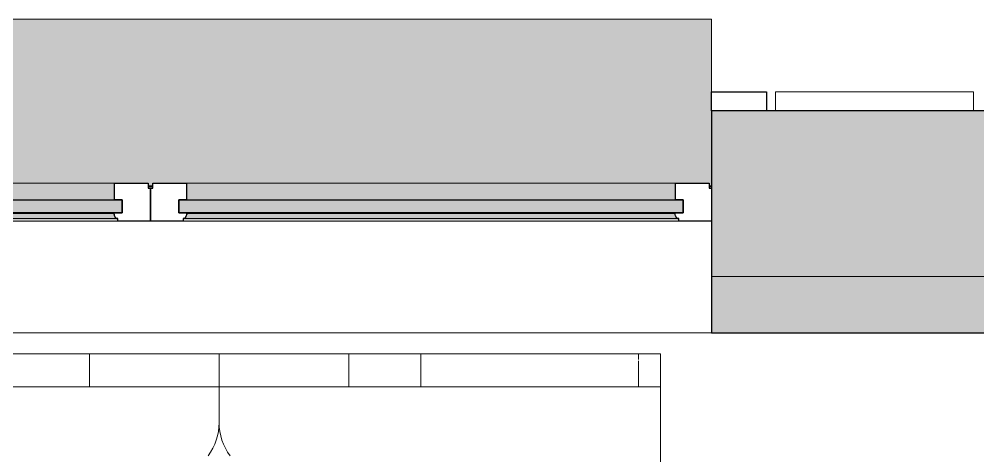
# Model space of a CAD drawing. Header units: millimetres. Extents: x 155927 to 326028, y -36033 to 97293.
# Drawn here: x 201063 to 202801, y 34023 to 34813 of the extents above; entities that cross this region are included whole.
import ezdxf

# ---------------------------------------------------------------- set-up
doc = ezdxf.new("R2010")
doc.units = ezdxf.units.MM
doc.header["$MEASUREMENT"] = 0
for name, color, linetype, lineweight in [('A-GLAZ', 7, 'CONTINUOUS', 9), ('A-GLAZ-CURT', 7, 'CONTINUOUS', 9), ('A-WALL', 7, 'CONTINUOUS', 9), ('A-WALL-PATT', 7, 'CONTINUOUS', 9), ('I-FURN', 8, 'CONTINUOUS', 9), ('I-WALL', 7, 'CONTINUOUS', 9)]:
    doc.layers.add(name, color=color, linetype=linetype, lineweight=lineweight)

msp = doc.modelspace()

# ---------------------------------------------------------------- hatches: boundary and pattern name
at = {"layer": 'A-GLAZ'}
for points in [[(202317.8, 34511.8), (202317.8, 34813.4), (200283.7, 34813.4), (200283.7, 34511.8), (200288, 34511.8), (200288, 34516.5), (201296.5, 34516.5), (201296.5, 34511.8), (201305.2, 34511.8), (201305.6, 34516.5), (202313.5, 34516.5), (202313.5, 34511.8)], [(201235.6, 34486.5), (201235.6, 34516.5), (200348.9, 34516.5), (200348.9, 34486.5), (201154, 34486.5)], [(202252.6, 34486.5), (202252.6, 34516.5), (201366, 34516.5), (201366, 34486.5), (201760.5, 34486.5)], [(201249.6, 34462.6), (201249.6, 34486.5), (200334.9, 34486.5), (200334.9, 34462.6), (201154, 34462.6)], [(202266.6, 34462.6), (202266.6, 34486.5), (201352.1, 34486.5), (201352.1, 34462.6), (201760.5, 34462.6)], [(201234.4, 34461.5), (201234.4, 34462.6), (201154, 34461.5)], [(202251.4, 34461.5), (202251.4, 34462.6), (201760.5, 34461.5)], [(201235.8, 34447.6), (201241.6, 34447.6), (201241.6, 34452.6), (200342.9, 34452.1), (200342.9, 34447.6), (201154, 34447.6)], [(201240.1, 34452.6), (201236.7, 34454.9), (201235.4, 34457.5), (200348.7, 34457.5), (200346.9, 34453.8), (200345.8, 34452.6), (201237.8, 34452.6)], [(201235.1, 34457.5), (201235.6, 34458.6), (201234.4, 34461.5), (200350.1, 34461.5), (200348.9, 34457.5), (200349.1, 34457.5), (201154, 34457.5)], [(202257.1, 34447.6), (202258.6, 34447.6), (202258.6, 34452.6), (201360, 34452.1), (201360, 34447.6), (202256.9, 34447.6)], [(202257.1, 34452.6), (202253.7, 34454.9), (202252.4, 34457.5), (201365.8, 34457.5), (201364, 34453.8), (201361.6, 34452.6), (202254.8, 34452.6)], [(202252.6, 34457.5), (202252.6, 34458.6), (202251.4, 34461.5), (201367.3, 34461.5), (201366, 34457.5), (201760.5, 34457.5), (202252.4, 34457.5)]]:
    msp.add_hatch(color=256, dxfattribs=at).paths.add_polyline_path(points, flags=0)
h = msp.add_hatch(color=256, dxfattribs=at)
h.paths.add_polyline_path([(202317.8, 34509.7), (202317.8, 34511.8), (202313.5, 34511.8), (202313.5, 34509.7)], flags=0)
h.paths.add_polyline_path([(201301.5, 34509.7), (201305.2, 34509.7), (201305.2, 34511.8), (201296.5, 34511.8), (201296.5, 34509.7)], flags=0)
h.paths.add_polyline_path([(200288, 34509.7), (200288, 34511.8), (200283.7, 34511.8), (200283.7, 34509.7)], flags=0)
at = {"layer": 'A-WALL-PATT'}
h = msp.add_hatch(color=256, dxfattribs=at)
h.paths.add_polyline_path([(230840.8, 34347.6), (230840.8, 34647.6), (229692.8, 34647.6), (229692.8, 34347.6), (230269.8, 34347.6)], flags=0)
h.paths.add_polyline_path([(220908.8, 34347.6), (220908.8, 34647.6), (202317.8, 34647.6), (202317.8, 34347.6), (220564.5, 34347.6)], flags=0)
h.paths.add_polyline_path([(200283.7, 34347.6), (200283.7, 34647.6), (197317.8, 34647.6), (197317.8, 34437.6), (197292.8, 34437.6), (197292.8, 34347.6), (198727.6, 34347.6)], flags=0)
h.paths.add_polyline_path([(195683.8, 34347.6), (195683.8, 34437.6), (195658.8, 34437.6), (195658.8, 34647.6), (193317.8, 34647.6), (193317.8, 34347.6), (195658.8, 34347.6)], flags=0)
h.paths.add_polyline_path([(190533.8, 34347.6), (190533.8, 34647.6), (187318, 34647.6), (187318, 34347.6), (190235.5, 34347.6)], flags=0)
h.paths.add_polyline_path([(185283.8, 34347.6), (185283.8, 34647.6), (166692.8, 34647.6), (166692.8, 34347.6), (184169.7, 34347.6)], flags=0)
h.paths.add_polyline_path([(157908.8, 34347.6), (157908.8, 34647.6), (156760.8, 34647.6), (156760.8, 34347.6), (157480.1, 34347.6)], flags=0)
h = msp.add_hatch(color=256, dxfattribs=at)
h.paths.add_polyline_path([(210693.8, 34245.6), (210693.8, 34347.6), (202317.8, 34347.6), (202317.8, 34245.6), (208432.9, 34245.6)], flags=0)
h.paths.add_polyline_path([(200283.7, 34245.6), (200283.7, 34347.6), (197638.4, 34347.6), (197638.4, 34245.6), (198727.6, 34245.6)], flags=0)

# ---------------------------------------------------------------- linework, layer by layer
at = {"layer": 'A-GLAZ'}
for p, q in [((202317.8, 34813.4), (200283.7, 34813.4)), ((202317.8, 34813.4), (202317.8, 34681.6)), ((200348.9, 34516.5), (201235.6, 34516.5)), ((201366, 34516.5), (202252.6, 34516.5)), ((201305.2, 34511.8), (201296.5, 34511.8)), ((201305.2, 34509.7), (201296.5, 34509.7)), ((202317.8, 34511.8), (202313.5, 34511.8)), ((202317.8, 34509.7), (202313.5, 34509.7)), ((201241.6, 34447.6), (200342.9, 34447.6)), ((200344.4, 34452.6), (201240.1, 34452.6)), ((200350.1, 34461.5), (201234.4, 34461.5)), ((201240.1, 34452.6), (201241.6, 34452.6)), ((201360, 34452.6), (201361.6, 34452.6)), ((202258.6, 34447.6), (201360, 34447.6)), ((201361.6, 34452.6), (202257.1, 34452.6)), ((201367.3, 34461.5), (202251.4, 34461.5)), ((202257.1, 34452.6), (202258.6, 34452.6))]:
    msp.add_line(p, q, dxfattribs=at)
at = {"layer": 'A-GLAZ', "lineweight": 30}
for p, q in [((202317.8, 34647.6), (202317.8, 34681.6)), ((202317.8, 34681.6), (202417.8, 34681.6)), ((202417.8, 34681.6), (202417.8, 34647.6)), ((201235.6, 34516.5), (201296.5, 34516.5)), ((201235.6, 34486.5), (201235.6, 34516.5)), ((201296.5, 34516.5), (201296.5, 34507.5)), ((201305.2, 34516.5), (201366, 34516.5)), ((201305.2, 34507.5), (201305.2, 34516.5)), ((201366, 34516.5), (201366, 34486.5)), ((202252.6, 34516.5), (202313.5, 34516.5)), ((202252.6, 34486.5), (202252.6, 34516.5)), ((202313.5, 34516.5), (202313.5, 34507.5)), ((201296.5, 34507.5), (201300.8, 34507.5)), ((201300.8, 34507.5), (201300.8, 34447.6)), ((201300.8, 34507.5), (201305.2, 34507.5)), ((201300.8, 34447.6), (201300.8, 34507.5)), ((202313.5, 34507.5), (202317.8, 34507.5)), ((200334.9, 34486.5), (201249.6, 34486.5)), ((201249.6, 34486.5), (201235.6, 34486.5)), ((201249.6, 34486.5), (201249.6, 34462.6)), ((201249.6, 34462.6), (201249.6, 34486.5)), ((201352.1, 34486.5), (202266.6, 34486.5)), ((201352.1, 34462.6), (201352.1, 34486.5)), ((201352.1, 34486.5), (201352.1, 34462.6)), ((201366, 34486.5), (201352.1, 34486.5)), ((202266.6, 34486.5), (202252.6, 34486.5)), ((202266.6, 34486.5), (202266.6, 34462.6)), ((202266.6, 34462.6), (202266.6, 34486.5)), ((201249.6, 34462.6), (200334.9, 34462.6)), ((201234.4, 34462.6), (201249.6, 34462.6)), ((201234.4, 34461.5), (201234.4, 34462.6)), ((202266.6, 34462.6), (201352.1, 34462.6)), ((201352.1, 34462.6), (201367.3, 34462.6)), ((201367.3, 34462.6), (201367.3, 34461.5)), ((202251.4, 34462.6), (202266.6, 34462.6)), ((202251.4, 34461.5), (202251.4, 34462.6)), ((201241.6, 34452.6), (201240.1, 34452.6)), ((201241.6, 34447.6), (201241.6, 34452.6)), ((201300.8, 34447.6), (201241.6, 34447.6)), ((201360, 34447.6), (201300.8, 34447.6)), ((201361.6, 34452.6), (201360, 34452.6)), ((201360, 34452.6), (201360, 34447.6)), ((202258.6, 34452.6), (202257.1, 34452.6)), ((202258.6, 34447.6), (202258.6, 34452.6)), ((202317.8, 34447.6), (202258.6, 34447.6))]:
    msp.add_line(p, q, dxfattribs=at)
for centre, radius, start, end in [((201228.5, 34457.1), 7.4, 3.4261, 36.5739), ((201241.2, 34457.8), 5.36, 183.4261, 258.0476), ((201360.5, 34457.8), 5.36, 281.9524, 356.5739), ((201373.2, 34457.1), 7.4, 143.4261, 176.5739), ((202245.5, 34457.1), 7.4, 3.4261, 36.5739), ((202258.2, 34457.8), 5.36, 183.4261, 258.0476)]:
    msp.add_arc(centre, radius, start, end, dxfattribs=at)
at = {"layer": 'A-GLAZ'}
for points in [[(201235.1, 34460.3), (201234.9, 34460.7), (201234.7, 34461.1), (201234.4, 34461.5)], [(201367.3, 34461.5), (201367, 34461.1), (201366.7, 34460.7), (201366.5, 34460.3)], [(202252.1, 34460.3), (202251.9, 34460.7), (202251.7, 34461.1), (202251.4, 34461.5)]]:
    msp.add_open_spline(points, degree=3, dxfattribs=at)
for points, knots in [([(201236.7, 34454.9), (201236.6, 34455.1), (201236.4, 34455.5), (201236, 34456.4), (201235.9, 34457.1), (201235.8, 34457.5)], [-0.4, -0.4, -0.4, -0.4, -0.3, -0.2, 0, 0, 0, 0]), ([(201240.1, 34452.6), (201239.6, 34452.7), (201239, 34452.9), (201238.2, 34453.4), (201237.8, 34453.7), (201237.6, 34453.8)], [-1, -1, -1, -1, -0.8, -0.7, -0.6, -0.6, -0.6, -0.6]), ([(201364, 34453.8), (201364, 34453.8), (201363.8, 34453.7), (201363.5, 34453.4), (201363.1, 34453.1), (201362.4, 34452.8), (201361.9, 34452.7), (201361.6, 34452.6)], [0.6, 0.6, 0.6, 0.6, 0.625, 0.7, 0.775, 0.85, 1, 1, 1, 1]), ([(201365.8, 34457.5), (201365.8, 34457.1), (201365.7, 34456.4), (201365.4, 34455.6), (201365.1, 34455.2), (201365, 34455), (201365, 34454.9)], [0, 0, 0, 0, 0.2, 0.3, 0.35, 0.4, 0.4, 0.4, 0.4]), ([(202253.7, 34454.9), (202253.6, 34455.1), (202253.4, 34455.5), (202253, 34456.4), (202252.9, 34457.1), (202252.8, 34457.5)], [-0.4, -0.4, -0.4, -0.4, -0.3, -0.2, 0, 0, 0, 0]), ([(202257.1, 34452.6), (202256.6, 34452.7), (202256, 34452.9), (202255.2, 34453.4), (202254.8, 34453.7), (202254.6, 34453.8)], [-1, -1, -1, -1, -0.8, -0.7, -0.6, -0.6, -0.6, -0.6])]:
    msp.add_open_spline(points, degree=3, knots=knots, dxfattribs=at)
at = {"layer": 'A-GLAZ-CURT', "lineweight": 20}
for p, q in [((202792.8, 34681.6), (202433.8, 34681.6)), ((202433.8, 34681.6), (202433.8, 34647.6)), ((202792.8, 34647.6), (202792.8, 34681.6)), ((202433.8, 34647.6), (202792.8, 34647.6))]:
    msp.add_line(p, q, dxfattribs=at)
at = {"layer": 'A-WALL', "lineweight": 30}
for p, q in [((220908.8, 34647.6), (202317.8, 34647.6)), ((202317.8, 34647.6), (202317.8, 34347.6))]:
    msp.add_line(p, q, dxfattribs=at)
at = {"layer": 'A-WALL'}
msp.add_line((202317.8, 34347.6), (210693.8, 34347.6), dxfattribs=at)
at = {"layer": 'I-FURN'}
for p, q in [((201425.4, 34207.6), (200625.4, 34207.6)), ((200625.4, 34207.6), (201425.4, 34207.6)), ((202185.4, 34207.6), (200665.4, 34207.6)), ((201060.4, 34207.6), (201190.4, 34207.6)), ((201190.4, 34207.6), (201660.4, 34207.6)), ((201190.4, 34147.6), (201190.4, 34207.6)), ((201190.4, 34147.6), (201190.4, 34207.6)), ((201425.4, 34082.6), (201425.4, 34207.6)), ((201425.4, 34207.6), (201425.4, 34082.6)), ((202225.4, 34207.6), (201425.4, 34207.6)), ((201425.4, 34207.6), (201425.4, 34082.6)), ((201425.4, 34082.6), (201425.4, 34207.6)), ((201425.4, 34207.6), (202225.4, 34207.6)), ((201660.4, 34207.6), (201790.8, 34207.6)), ((201660.4, 34147.6), (201660.4, 34207.6)), ((201660.4, 34147.6), (201660.4, 34207.6)), ((201790.8, 34207.6), (202225.4, 34207.6)), ((201790.8, 34147.6), (201790.8, 34207.6)), ((201790.8, 34147.6), (201790.8, 34207.6)), ((202225.4, 34207.6), (202185.4, 34207.6)), ((202185.4, 34197), (202185.4, 34207.6)), ((202185.4, 34197), (202185.4, 34207.6)), ((202225.4, 34147.6), (202225.4, 34207.6)), ((202225.4, 34147.6), (202225.4, 34207.6)), ((202225.4, 32807.6), (202225.4, 34207.6)), ((202225.4, 34207.6), (202225.4, 32807.6)), ((202185.4, 34147.6), (202185.4, 34194.7)), ((202185.4, 34147.6), (202185.4, 34194.7)), ((200665.4, 34147.6), (202185.4, 34147.6)), ((201190.4, 34147.6), (201060.4, 34147.6)), ((201660.4, 34147.6), (201190.4, 34147.6)), ((201790.8, 34147.6), (201660.4, 34147.6)), ((202225.4, 34147.6), (201790.8, 34147.6)), ((202186, 34147.6), (202225.4, 34147.6))]:
    msp.add_line(p, q, dxfattribs=at)
for centre, start, end in [((201325.4, 34082.6), 323.1301, 0), ((201325.4, 34082.6), 323.1301, 0), ((201525.4, 34082.6), 180, 216.8699), ((201525.4, 34082.6), 180, 216.8699)]:
    msp.add_arc(centre, 100, start, end, dxfattribs=at)
at = {"layer": 'I-WALL'}
for p, q in [((210693.8, 34347.6), (202317.8, 34347.6)), ((202317.8, 34245.6), (200283.7, 34245.6))]:
    msp.add_line(p, q, dxfattribs=at)
at = {"layer": 'I-WALL', "lineweight": 30}
for p, q in [((202317.8, 34347.6), (202317.8, 34245.6)), ((202317.8, 34245.6), (210693.8, 34245.6))]:
    msp.add_line(p, q, dxfattribs=at)

doc.saveas('drawing.dxf')
